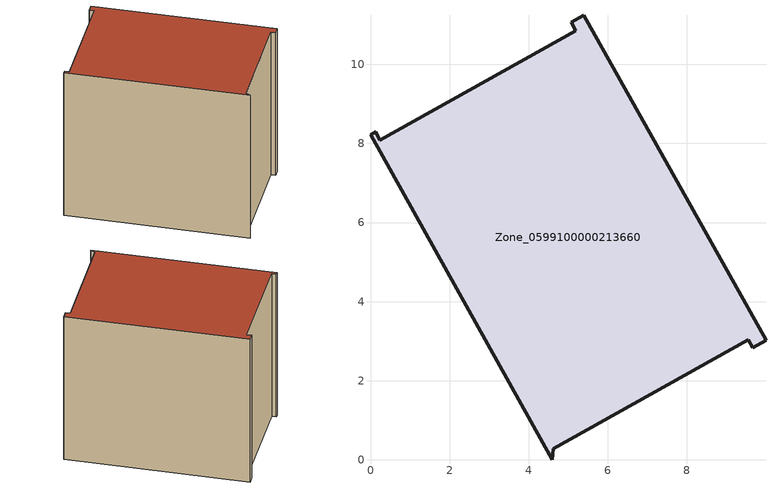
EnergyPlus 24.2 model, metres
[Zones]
Zone_0599100000213660
 floor ground (C_G): 5.4,11.24 10,3.02 9.67,2.83 9.55,3.04 4.62,0.28 4.6,0 0,8.22 0.13,8.29 0.24,8.08 5.19,10.85 5.07,11.06 z0
 wall outside (C_F): 10,3.02 5.4,11.24 5.07,11.06 5.19,10.85 0.24,8.08 0.13,8.29 0,8.22 4.6,0 4.62,0.28 9.55,3.04 9.67,2.83 10,3.02 z0:8.41
 roof outside (C_R): 0.13,8.29 0,8.22 4.6,0 4.62,0.28 9.55,3.04 9.67,2.83 10,3.02 5.4,11.24 5.07,11.06 5.19,10.85 0.24,8.08 z8.41
[BUILDING]
Pand.0599100000213660: North Axis=0; Terrain=City; Loads Convergence Tolerance Value=0.04; Temperature Convergence Tolerance Value=0.4; Solar Distribution=FullExterior; Maximum Number of Warmup Days=25; Minimum Number of Warmup Days=1
[Site:Location]
Rotterdam.The.Hague.AP_ZH_NLD Design_Conditions: Latitude=51.96; Longitude=4.45; Time Zone=1; Elevation=-4.5
[SITE:GROUNDTEMPERATURE:BUILDINGSURFACE]
18, 18, 18, 18, 18, 18, 18, 18, 18, 18, 18, 18
[MATERIAL] Thermal Absorptance=0.9; Solar Absorptance=0.7; Visible Absorptance=0.7
Name | Roughness | Thickness | Conductivity | Density | Specific Heat
G.TI.1965-1974 | MediumSmooth | 0.15 | 0.882353 | 540 | 1210
F.TI.1965-1974 | Rough | 0.3 | 0.697674 | 1920 | 840
R.TI.1965-1974 | MediumRough | 0.2 | 0.232558 | 1500 | 1000
[CONSTRUCTION]
C_G: G.TI.1965-1974
C_F: F.TI.1965-1974
C_R: R.TI.1965-1974
[ZONE]
Zone_0599100000213660: Type=1; Multiplier=1; Ceiling Height=Autocalculate; Volume=Autocalculate; Floor Area=autocalculate; Part of Total Floor Area=Yes
[ZONEINFILTRATION:DESIGNFLOWRATE]
Infil_Zone_0599100000213660: Zone or ZoneList or Space or SpaceList=Zone_0599100000213660; Schedule=AlwaysOn; Design Flow Rate Calculation Method=Flow/Area; Flow Rate per Floor Area=0.003; Constant Term Coefficient=1; Temperature Term Coefficient=0; Velocity Term Coefficient=0; Velocity Squared Term Coefficient=0
[HVACTEMPLATE:ZONE:IDEALLOADSAIRSYSTEM]
Zone_0599100000213660: Maximum Heating Supply Air Temperature=50; Minimum Cooling Supply Air Temperature=13; Maximum Heating Supply Air Humidity Ratio=0.0156; Minimum Cooling Supply Air Humidity Ratio=0.0077; Heating Limit=NoLimit; Cooling Limit=NoLimit; Dehumidification Control Type=ConstantSensibleHeatRatio; Cooling Sensible Heat Ratio=0.7; Dehumidification Setpoint=60; Humidification Control Type=None; Humidification Setpoint=30; Outdoor Air Method=None; Outdoor Air Flow Rate per Person=0.00944; Outdoor Air Flow Rate per Zone Floor Area=0; Outdoor Air Flow Rate per Zone=0; Demand Controlled Ventilation Type=None; Outdoor Air Economizer Type=NoEconomizer; Heat Recovery Type=None; Sensible Heat Recovery Effectiveness=0.7; Latent Heat Recovery Effectiveness=0.65
[ZONECONTROL:THERMOSTAT]
ThermostatControl_Zone_0599100000213660: Zone or ZoneList=Zone_0599100000213660; Control Type Schedule=DualSetpointControlType; Control 1=Thermostat_Zone_0599100000213660; Temperature Difference Between Cutout And Setpoint=0
[THERMOSTATSETPOINT:DUALSETPOINT]
Thermostat_Zone_0599100000213660: Heating Setpoint Temperature Schedule=HeatingSetpoint_Zone_0599100000213660; Cooling Setpoint Temperature Schedule=CoolingSetpoint_Zone_0599100000213660
[SCHEDULE:COMPACT]
HeatingSetpoint_Zone_0599100000213660: Through: 12/31, For: AllDays, Until: 24:00, 21
CoolingSetpoint_Zone_0599100000213660: Through: 12/31, For: AllDays, Until: 24:00, 24
DualSetpointControlType: Through: 12/31, For: AllDays, Until: 24:00, 4
AlwaysOn: Through: 12/31, For: AllDays, Until: 24:00, 1
